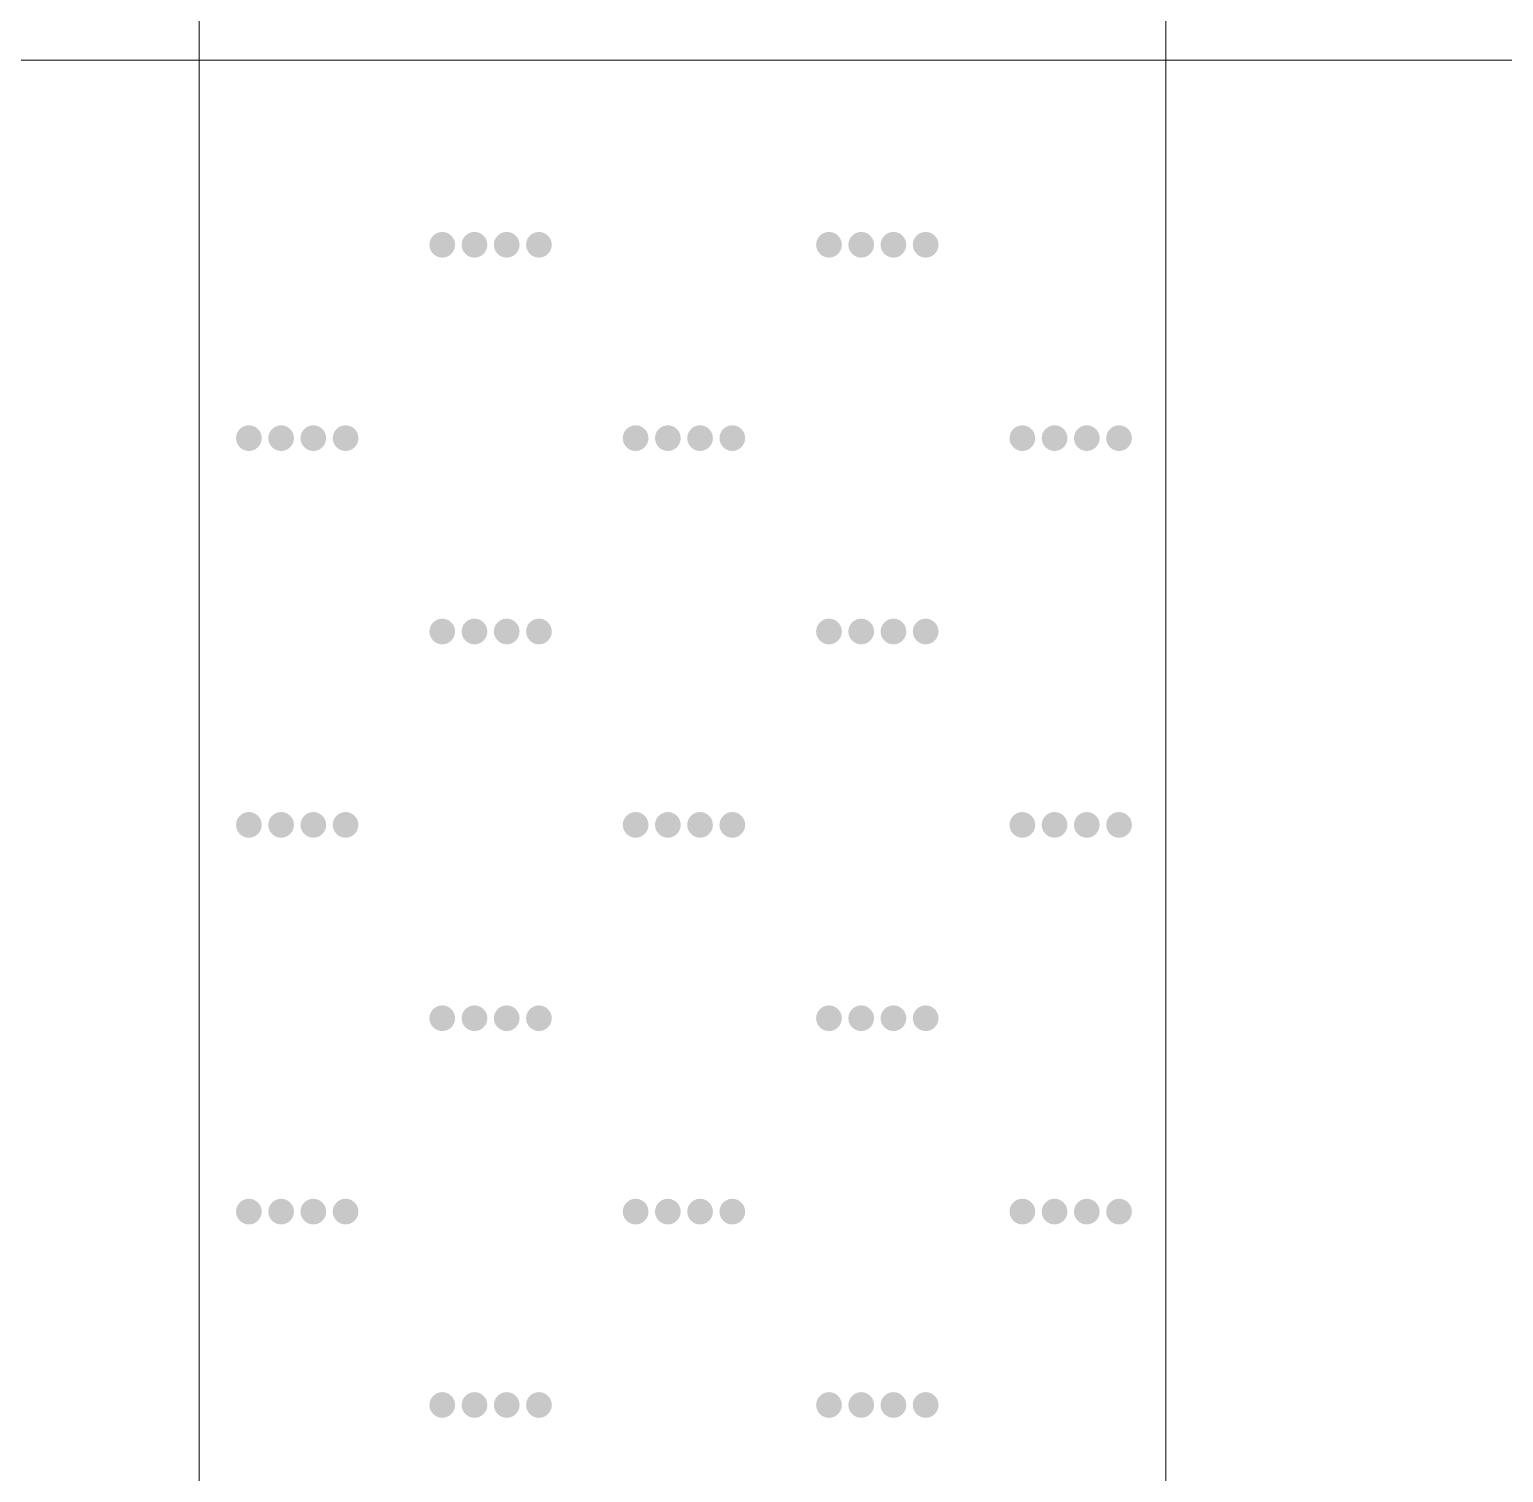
# Model space of a CAD drawing. Header units: inches. Extents: x -27 to 109, y -724 to 26.
# Drawn here: x 17.731 to 20.78, y -544.655 to -541.67 of the extents above; entities that cross this region are included whole.
import ezdxf

# ---------------------------------------------------------------- set-up
doc = ezdxf.new("R2010")
doc.units = ezdxf.units.IN
doc.header["$MEASUREMENT"] = 0
doc.layers.get('0').update_dxf_attribs({"lineweight": 0})

# ---------------------------------------------------------------- blocks, each defined once
blk = doc.blocks.new('lr_block_80')
at = {"true_color": 0x000000}
for points in [[(18.6105, -542.1226), (18.6114, -542.1157), (18.6105, -542.1087), (18.6078, -542.1024), (18.6035, -542.0969), (18.5981, -542.0926), (18.5917, -542.09), (18.5847, -542.089), (18.5778, -542.09), (18.5714, -542.0926), (18.5659, -542.0969), (18.5617, -542.1024), (18.559, -542.1087), (18.5581, -542.1157), (18.559, -542.1226), (18.5617, -542.129), (18.5659, -542.1345), (18.5714, -542.1388), (18.5778, -542.1414), (18.5847, -542.1424), (18.5917, -542.1414), (18.5981, -542.1388), (18.6035, -542.1345), (18.6078, -542.129)], [(18.6771, -542.1226), (18.6781, -542.1157), (18.6771, -542.1087), (18.6745, -542.1024), (18.6702, -542.0969), (18.6647, -542.0926), (18.6583, -542.09), (18.6514, -542.089), (18.6445, -542.09), (18.6381, -542.0926), (18.6326, -542.0969), (18.6283, -542.1024), (18.6257, -542.1087), (18.6247, -542.1157), (18.6257, -542.1226), (18.6283, -542.129), (18.6326, -542.1345), (18.6381, -542.1388), (18.6445, -542.1414), (18.6514, -542.1424), (18.6583, -542.1414), (18.6647, -542.1388), (18.6702, -542.1345), (18.6745, -542.129)], [(18.7438, -542.1226), (18.7447, -542.1157), (18.7438, -542.1087), (18.7411, -542.1024), (18.7369, -542.0969), (18.7314, -542.0926), (18.725, -542.09), (18.7181, -542.089), (18.7111, -542.09), (18.7047, -542.0926), (18.6993, -542.0969), (18.695, -542.1024), (18.6923, -542.1087), (18.6914, -542.1157), (18.6923, -542.1226), (18.695, -542.129), (18.6993, -542.1345), (18.7047, -542.1388), (18.7111, -542.1414), (18.7181, -542.1424), (18.725, -542.1414), (18.7314, -542.1388), (18.7369, -542.1345), (18.7411, -542.129)], [(18.8105, -542.1226), (18.8114, -542.1157), (18.8105, -542.1087), (18.8078, -542.1024), (18.8035, -542.0969), (18.7981, -542.0926), (18.7917, -542.09), (18.7847, -542.089), (18.7778, -542.09), (18.7714, -542.0926), (18.7659, -542.0969), (18.7617, -542.1024), (18.759, -542.1087), (18.7581, -542.1157), (18.759, -542.1226), (18.7617, -542.129), (18.7659, -542.1345), (18.7714, -542.1388), (18.7778, -542.1414), (18.7847, -542.1424), (18.7917, -542.1414), (18.7981, -542.1388), (18.8035, -542.1345), (18.8078, -542.129)], [(19.4105, -542.1226), (19.4114, -542.1157), (19.4105, -542.1087), (19.4078, -542.1024), (19.4035, -542.0969), (19.3981, -542.0926), (19.3917, -542.09), (19.3847, -542.089), (19.3778, -542.09), (19.3714, -542.0926), (19.3659, -542.0969), (19.3617, -542.1024), (19.359, -542.1087), (19.3581, -542.1157), (19.359, -542.1226), (19.3617, -542.129), (19.3659, -542.1345), (19.3714, -542.1388), (19.3778, -542.1414), (19.3847, -542.1424), (19.3917, -542.1414), (19.3981, -542.1388), (19.4035, -542.1345), (19.4078, -542.129)], [(19.4771, -542.1226), (19.4781, -542.1157), (19.4771, -542.1087), (19.4745, -542.1024), (19.4702, -542.0969), (19.4647, -542.0926), (19.4583, -542.09), (19.4514, -542.089), (19.4445, -542.09), (19.4381, -542.0926), (19.4326, -542.0969), (19.4283, -542.1024), (19.4257, -542.1087), (19.4247, -542.1157), (19.4257, -542.1226), (19.4283, -542.129), (19.4326, -542.1345), (19.4381, -542.1388), (19.4445, -542.1414), (19.4514, -542.1424), (19.4583, -542.1414), (19.4647, -542.1388), (19.4702, -542.1345), (19.4745, -542.129)], [(19.5438, -542.1226), (19.5447, -542.1157), (19.5438, -542.1087), (19.5411, -542.1024), (19.5369, -542.0969), (19.5314, -542.0926), (19.525, -542.09), (19.5181, -542.089), (19.5111, -542.09), (19.5047, -542.0926), (19.4993, -542.0969), (19.495, -542.1024), (19.4923, -542.1087), (19.4914, -542.1157), (19.4923, -542.1226), (19.495, -542.129), (19.4993, -542.1345), (19.5047, -542.1388), (19.5111, -542.1414), (19.5181, -542.1424), (19.525, -542.1414), (19.5314, -542.1388), (19.5369, -542.1345), (19.5411, -542.129)], [(19.6105, -542.1226), (19.6114, -542.1157), (19.6105, -542.1087), (19.6078, -542.1024), (19.6035, -542.0969), (19.5981, -542.0926), (19.5917, -542.09), (19.5847, -542.089), (19.5778, -542.09), (19.5714, -542.0926), (19.5659, -542.0969), (19.5617, -542.1024), (19.559, -542.1087), (19.5581, -542.1157), (19.559, -542.1226), (19.5617, -542.129), (19.5659, -542.1345), (19.5714, -542.1388), (19.5778, -542.1414), (19.5847, -542.1424), (19.5917, -542.1414), (19.5981, -542.1388), (19.6035, -542.1345), (19.6078, -542.129)], [(18.2105, -542.5226), (18.2114, -542.5157), (18.2105, -542.5088), (18.2078, -542.5023), (18.2035, -542.4969), (18.1981, -542.4926), (18.1917, -542.49), (18.1847, -542.489), (18.1778, -542.49), (18.1714, -542.4926), (18.1659, -542.4969), (18.1617, -542.5023), (18.159, -542.5088), (18.1581, -542.5157), (18.159, -542.5226), (18.1617, -542.529), (18.1659, -542.5345), (18.1714, -542.5388), (18.1778, -542.5414), (18.1847, -542.5424), (18.1917, -542.5414), (18.1981, -542.5388), (18.2035, -542.5345), (18.2078, -542.529)], [(18.2771, -542.5226), (18.2781, -542.5157), (18.2771, -542.5088), (18.2745, -542.5023), (18.2702, -542.4969), (18.2647, -542.4926), (18.2583, -542.49), (18.2514, -542.489), (18.2445, -542.49), (18.2381, -542.4926), (18.2326, -542.4969), (18.2283, -542.5023), (18.2257, -542.5088), (18.2247, -542.5157), (18.2257, -542.5226), (18.2283, -542.529), (18.2326, -542.5345), (18.2381, -542.5388), (18.2445, -542.5414), (18.2514, -542.5424), (18.2583, -542.5414), (18.2647, -542.5388), (18.2702, -542.5345), (18.2745, -542.529)], [(18.3438, -542.5226), (18.3447, -542.5157), (18.3438, -542.5088), (18.3411, -542.5023), (18.3369, -542.4969), (18.3314, -542.4926), (18.325, -542.49), (18.3181, -542.489), (18.3111, -542.49), (18.3047, -542.4926), (18.2993, -542.4969), (18.295, -542.5023), (18.2923, -542.5088), (18.2914, -542.5157), (18.2923, -542.5226), (18.295, -542.529), (18.2993, -542.5345), (18.3047, -542.5388), (18.3111, -542.5414), (18.3181, -542.5424), (18.325, -542.5414), (18.3314, -542.5388), (18.3369, -542.5345), (18.3411, -542.529)], [(18.4105, -542.5226), (18.4114, -542.5157), (18.4105, -542.5088), (18.4078, -542.5023), (18.4035, -542.4969), (18.3981, -542.4926), (18.3917, -542.49), (18.3847, -542.489), (18.3778, -542.49), (18.3714, -542.4926), (18.3659, -542.4969), (18.3617, -542.5023), (18.359, -542.5088), (18.3581, -542.5157), (18.359, -542.5226), (18.3617, -542.529), (18.3659, -542.5345), (18.3714, -542.5388), (18.3778, -542.5414), (18.3847, -542.5424), (18.3917, -542.5414), (18.3981, -542.5388), (18.4035, -542.5345), (18.4078, -542.529)], [(19.0105, -542.5226), (19.0114, -542.5157), (19.0105, -542.5088), (19.0078, -542.5023), (19.0035, -542.4969), (18.9981, -542.4926), (18.9917, -542.49), (18.9847, -542.489), (18.9778, -542.49), (18.9714, -542.4926), (18.9659, -542.4969), (18.9617, -542.5023), (18.959, -542.5088), (18.9581, -542.5157), (18.959, -542.5226), (18.9617, -542.529), (18.9659, -542.5345), (18.9714, -542.5388), (18.9778, -542.5414), (18.9847, -542.5424), (18.9917, -542.5414), (18.9981, -542.5388), (19.0035, -542.5345), (19.0078, -542.529)], [(19.0771, -542.5226), (19.0781, -542.5157), (19.0771, -542.5088), (19.0745, -542.5023), (19.0702, -542.4969), (19.0647, -542.4926), (19.0583, -542.49), (19.0514, -542.489), (19.0445, -542.49), (19.0381, -542.4926), (19.0326, -542.4969), (19.0283, -542.5023), (19.0257, -542.5088), (19.0247, -542.5157), (19.0257, -542.5226), (19.0283, -542.529), (19.0326, -542.5345), (19.0381, -542.5388), (19.0445, -542.5414), (19.0514, -542.5424), (19.0583, -542.5414), (19.0647, -542.5388), (19.0702, -542.5345), (19.0745, -542.529)], [(19.1438, -542.5226), (19.1447, -542.5157), (19.1438, -542.5088), (19.1411, -542.5023), (19.1369, -542.4969), (19.1314, -542.4926), (19.125, -542.49), (19.1181, -542.489), (19.1111, -542.49), (19.1047, -542.4926), (19.0993, -542.4969), (19.095, -542.5023), (19.0923, -542.5088), (19.0914, -542.5157), (19.0923, -542.5226), (19.095, -542.529), (19.0993, -542.5345), (19.1047, -542.5388), (19.1111, -542.5414), (19.1181, -542.5424), (19.125, -542.5414), (19.1314, -542.5388), (19.1369, -542.5345), (19.1411, -542.529)], [(19.2105, -542.5226), (19.2114, -542.5157), (19.2105, -542.5088), (19.2078, -542.5023), (19.2035, -542.4969), (19.1981, -542.4926), (19.1917, -542.49), (19.1847, -542.489), (19.1778, -542.49), (19.1714, -542.4926), (19.1659, -542.4969), (19.1617, -542.5023), (19.159, -542.5088), (19.1581, -542.5157), (19.159, -542.5226), (19.1617, -542.529), (19.1659, -542.5345), (19.1714, -542.5388), (19.1778, -542.5414), (19.1847, -542.5424), (19.1917, -542.5414), (19.1981, -542.5388), (19.2035, -542.5345), (19.2078, -542.529)], [(19.8105, -542.5226), (19.8114, -542.5157), (19.8105, -542.5088), (19.8078, -542.5023), (19.8035, -542.4969), (19.7981, -542.4926), (19.7917, -542.49), (19.7847, -542.489), (19.7778, -542.49), (19.7714, -542.4926), (19.7659, -542.4969), (19.7617, -542.5023), (19.759, -542.5088), (19.7581, -542.5157), (19.759, -542.5226), (19.7617, -542.529), (19.7659, -542.5345), (19.7714, -542.5388), (19.7778, -542.5414), (19.7847, -542.5424), (19.7917, -542.5414), (19.7981, -542.5388), (19.8035, -542.5345), (19.8078, -542.529)], [(19.8771, -542.5226), (19.8781, -542.5157), (19.8771, -542.5088), (19.8745, -542.5023), (19.8702, -542.4969), (19.8647, -542.4926), (19.8583, -542.49), (19.8514, -542.489), (19.8445, -542.49), (19.8381, -542.4926), (19.8326, -542.4969), (19.8283, -542.5023), (19.8257, -542.5088), (19.8247, -542.5157), (19.8257, -542.5226), (19.8283, -542.529), (19.8326, -542.5345), (19.8381, -542.5388), (19.8445, -542.5414), (19.8514, -542.5424), (19.8583, -542.5414), (19.8647, -542.5388), (19.8702, -542.5345), (19.8745, -542.529)], [(19.9438, -542.5226), (19.9447, -542.5157), (19.9438, -542.5088), (19.9411, -542.5023), (19.9369, -542.4969), (19.9314, -542.4926), (19.925, -542.49), (19.9181, -542.489), (19.9111, -542.49), (19.9047, -542.4926), (19.8993, -542.4969), (19.895, -542.5023), (19.8923, -542.5088), (19.8914, -542.5157), (19.8923, -542.5226), (19.895, -542.529), (19.8993, -542.5345), (19.9047, -542.5388), (19.9111, -542.5414), (19.9181, -542.5424), (19.925, -542.5414), (19.9314, -542.5388), (19.9369, -542.5345), (19.9411, -542.529)], [(20.0105, -542.5226), (20.0114, -542.5157), (20.0105, -542.5088), (20.0078, -542.5023), (20.0035, -542.4969), (19.9981, -542.4926), (19.9917, -542.49), (19.9847, -542.489), (19.9778, -542.49), (19.9714, -542.4926), (19.9659, -542.4969), (19.9617, -542.5023), (19.959, -542.5088), (19.9581, -542.5157), (19.959, -542.5226), (19.9617, -542.529), (19.9659, -542.5345), (19.9714, -542.5388), (19.9778, -542.5414), (19.9847, -542.5424), (19.9917, -542.5414), (19.9981, -542.5388), (20.0035, -542.5345), (20.0078, -542.529)], [(18.6105, -542.9226), (18.6114, -542.9157), (18.6105, -542.9087), (18.6078, -542.9023), (18.6035, -542.8969), (18.5981, -542.8926), (18.5917, -542.8899), (18.5847, -542.889), (18.5778, -542.8899), (18.5714, -542.8926), (18.5659, -542.8969), (18.5617, -542.9023), (18.559, -542.9087), (18.5581, -542.9157), (18.559, -542.9226), (18.5617, -542.929), (18.5659, -542.9345), (18.5714, -542.9388), (18.5778, -542.9414), (18.5847, -542.9424), (18.5917, -542.9414), (18.5981, -542.9388), (18.6035, -542.9345), (18.6078, -542.929)], [(18.6771, -542.9226), (18.6781, -542.9157), (18.6771, -542.9087), (18.6745, -542.9023), (18.6702, -542.8969), (18.6647, -542.8926), (18.6583, -542.8899), (18.6514, -542.889), (18.6445, -542.8899), (18.6381, -542.8926), (18.6326, -542.8969), (18.6283, -542.9023), (18.6257, -542.9087), (18.6247, -542.9157), (18.6257, -542.9226), (18.6283, -542.929), (18.6326, -542.9345), (18.6381, -542.9388), (18.6445, -542.9414), (18.6514, -542.9424), (18.6583, -542.9414), (18.6647, -542.9388), (18.6702, -542.9345), (18.6745, -542.929)], [(18.7438, -542.9226), (18.7447, -542.9157), (18.7438, -542.9087), (18.7411, -542.9023), (18.7369, -542.8969), (18.7314, -542.8926), (18.725, -542.8899), (18.7181, -542.889), (18.7111, -542.8899), (18.7047, -542.8926), (18.6993, -542.8969), (18.695, -542.9023), (18.6923, -542.9087), (18.6914, -542.9157), (18.6923, -542.9226), (18.695, -542.929), (18.6993, -542.9345), (18.7047, -542.9388), (18.7111, -542.9414), (18.7181, -542.9424), (18.725, -542.9414), (18.7314, -542.9388), (18.7369, -542.9345), (18.7411, -542.929)], [(18.8105, -542.9226), (18.8114, -542.9157), (18.8105, -542.9087), (18.8078, -542.9023), (18.8035, -542.8969), (18.7981, -542.8926), (18.7917, -542.8899), (18.7847, -542.889), (18.7778, -542.8899), (18.7714, -542.8926), (18.7659, -542.8969), (18.7617, -542.9023), (18.759, -542.9087), (18.7581, -542.9157), (18.759, -542.9226), (18.7617, -542.929), (18.7659, -542.9345), (18.7714, -542.9388), (18.7778, -542.9414), (18.7847, -542.9424), (18.7917, -542.9414), (18.7981, -542.9388), (18.8035, -542.9345), (18.8078, -542.929)], [(19.4105, -542.9226), (19.4114, -542.9157), (19.4105, -542.9087), (19.4078, -542.9023), (19.4035, -542.8969), (19.3981, -542.8926), (19.3917, -542.8899), (19.3847, -542.889), (19.3778, -542.8899), (19.3714, -542.8926), (19.3659, -542.8969), (19.3617, -542.9023), (19.359, -542.9087), (19.3581, -542.9157), (19.359, -542.9226), (19.3617, -542.929), (19.3659, -542.9345), (19.3714, -542.9388), (19.3778, -542.9414), (19.3847, -542.9424), (19.3917, -542.9414), (19.3981, -542.9388), (19.4035, -542.9345), (19.4078, -542.929)], [(19.4771, -542.9226), (19.4781, -542.9157), (19.4771, -542.9087), (19.4745, -542.9023), (19.4702, -542.8969), (19.4647, -542.8926), (19.4583, -542.8899), (19.4514, -542.889), (19.4445, -542.8899), (19.4381, -542.8926), (19.4326, -542.8969), (19.4283, -542.9023), (19.4257, -542.9087), (19.4247, -542.9157), (19.4257, -542.9226), (19.4283, -542.929), (19.4326, -542.9345), (19.4381, -542.9388), (19.4445, -542.9414), (19.4514, -542.9424), (19.4583, -542.9414), (19.4647, -542.9388), (19.4702, -542.9345), (19.4745, -542.929)], [(19.5438, -542.9226), (19.5447, -542.9157), (19.5438, -542.9087), (19.5411, -542.9023), (19.5369, -542.8969), (19.5314, -542.8926), (19.525, -542.8899), (19.5181, -542.889), (19.5111, -542.8899), (19.5047, -542.8926), (19.4993, -542.8969), (19.495, -542.9023), (19.4923, -542.9087), (19.4914, -542.9157), (19.4923, -542.9226), (19.495, -542.929), (19.4993, -542.9345), (19.5047, -542.9388), (19.5111, -542.9414), (19.5181, -542.9424), (19.525, -542.9414), (19.5314, -542.9388), (19.5369, -542.9345), (19.5411, -542.929)], [(19.6105, -542.9226), (19.6114, -542.9157), (19.6105, -542.9087), (19.6078, -542.9023), (19.6035, -542.8969), (19.5981, -542.8926), (19.5917, -542.8899), (19.5847, -542.889), (19.5778, -542.8899), (19.5714, -542.8926), (19.5659, -542.8969), (19.5617, -542.9023), (19.559, -542.9087), (19.5581, -542.9157), (19.559, -542.9226), (19.5617, -542.929), (19.5659, -542.9345), (19.5714, -542.9388), (19.5778, -542.9414), (19.5847, -542.9424), (19.5917, -542.9414), (19.5981, -542.9388), (19.6035, -542.9345), (19.6078, -542.929)], [(18.2105, -543.3226), (18.2114, -543.3157), (18.2105, -543.3088), (18.2078, -543.3023), (18.2035, -543.2969), (18.1981, -543.2926), (18.1917, -543.2899), (18.1847, -543.289), (18.1778, -543.2899), (18.1714, -543.2926), (18.1659, -543.2969), (18.1617, -543.3023), (18.159, -543.3088), (18.1581, -543.3157), (18.159, -543.3226), (18.1617, -543.329), (18.1659, -543.3345), (18.1714, -543.3388), (18.1778, -543.3414), (18.1847, -543.3424), (18.1917, -543.3414), (18.1981, -543.3388), (18.2035, -543.3345), (18.2078, -543.329)], [(18.2771, -543.3226), (18.2781, -543.3157), (18.2771, -543.3088), (18.2745, -543.3023), (18.2702, -543.2969), (18.2647, -543.2926), (18.2583, -543.2899), (18.2514, -543.289), (18.2445, -543.2899), (18.2381, -543.2926), (18.2326, -543.2969), (18.2283, -543.3023), (18.2257, -543.3088), (18.2247, -543.3157), (18.2257, -543.3226), (18.2283, -543.329), (18.2326, -543.3345), (18.2381, -543.3388), (18.2445, -543.3414), (18.2514, -543.3424), (18.2583, -543.3414), (18.2647, -543.3388), (18.2702, -543.3345), (18.2745, -543.329)], [(18.3438, -543.3226), (18.3447, -543.3157), (18.3438, -543.3088), (18.3411, -543.3023), (18.3369, -543.2969), (18.3314, -543.2926), (18.325, -543.2899), (18.3181, -543.289), (18.3111, -543.2899), (18.3047, -543.2926), (18.2993, -543.2969), (18.295, -543.3023), (18.2923, -543.3088), (18.2914, -543.3157), (18.2923, -543.3226), (18.295, -543.329), (18.2993, -543.3345), (18.3047, -543.3388), (18.3111, -543.3414), (18.3181, -543.3424), (18.325, -543.3414), (18.3314, -543.3388), (18.3369, -543.3345), (18.3411, -543.329)], [(18.4105, -543.3226), (18.4114, -543.3157), (18.4105, -543.3088), (18.4078, -543.3023), (18.4035, -543.2969), (18.3981, -543.2926), (18.3917, -543.2899), (18.3847, -543.289), (18.3778, -543.2899), (18.3714, -543.2926), (18.3659, -543.2969), (18.3617, -543.3023), (18.359, -543.3088), (18.3581, -543.3157), (18.359, -543.3226), (18.3617, -543.329), (18.3659, -543.3345), (18.3714, -543.3388), (18.3778, -543.3414), (18.3847, -543.3424), (18.3917, -543.3414), (18.3981, -543.3388), (18.4035, -543.3345), (18.4078, -543.329)], [(19.0105, -543.3226), (19.0114, -543.3157), (19.0105, -543.3088), (19.0078, -543.3023), (19.0035, -543.2969), (18.9981, -543.2926), (18.9917, -543.2899), (18.9847, -543.289), (18.9778, -543.2899), (18.9714, -543.2926), (18.9659, -543.2969), (18.9617, -543.3023), (18.959, -543.3088), (18.9581, -543.3157), (18.959, -543.3226), (18.9617, -543.329), (18.9659, -543.3345), (18.9714, -543.3388), (18.9778, -543.3414), (18.9847, -543.3424), (18.9917, -543.3414), (18.9981, -543.3388), (19.0035, -543.3345), (19.0078, -543.329)], [(19.0771, -543.3226), (19.0781, -543.3157), (19.0771, -543.3088), (19.0745, -543.3023), (19.0702, -543.2969), (19.0647, -543.2926), (19.0583, -543.2899), (19.0514, -543.289), (19.0445, -543.2899), (19.0381, -543.2926), (19.0326, -543.2969), (19.0283, -543.3023), (19.0257, -543.3088), (19.0247, -543.3157), (19.0257, -543.3226), (19.0283, -543.329), (19.0326, -543.3345), (19.0381, -543.3388), (19.0445, -543.3414), (19.0514, -543.3424), (19.0583, -543.3414), (19.0647, -543.3388), (19.0702, -543.3345), (19.0745, -543.329)], [(19.1438, -543.3226), (19.1447, -543.3157), (19.1438, -543.3088), (19.1411, -543.3023), (19.1369, -543.2969), (19.1314, -543.2926), (19.125, -543.2899), (19.1181, -543.289), (19.1111, -543.2899), (19.1047, -543.2926), (19.0993, -543.2969), (19.095, -543.3023), (19.0923, -543.3088), (19.0914, -543.3157), (19.0923, -543.3226), (19.095, -543.329), (19.0993, -543.3345), (19.1047, -543.3388), (19.1111, -543.3414), (19.1181, -543.3424), (19.125, -543.3414), (19.1314, -543.3388), (19.1369, -543.3345), (19.1411, -543.329)], [(19.2105, -543.3226), (19.2114, -543.3157), (19.2105, -543.3088), (19.2078, -543.3023), (19.2035, -543.2969), (19.1981, -543.2926), (19.1917, -543.2899), (19.1847, -543.289), (19.1778, -543.2899), (19.1714, -543.2926), (19.1659, -543.2969), (19.1617, -543.3023), (19.159, -543.3088), (19.1581, -543.3157), (19.159, -543.3226), (19.1617, -543.329), (19.1659, -543.3345), (19.1714, -543.3388), (19.1778, -543.3414), (19.1847, -543.3424), (19.1917, -543.3414), (19.1981, -543.3388), (19.2035, -543.3345), (19.2078, -543.329)], [(19.8105, -543.3226), (19.8114, -543.3157), (19.8105, -543.3088), (19.8078, -543.3023), (19.8035, -543.2969), (19.7981, -543.2926), (19.7917, -543.2899), (19.7847, -543.289), (19.7778, -543.2899), (19.7714, -543.2926), (19.7659, -543.2969), (19.7617, -543.3023), (19.759, -543.3088), (19.7581, -543.3157), (19.759, -543.3226), (19.7617, -543.329), (19.7659, -543.3345), (19.7714, -543.3388), (19.7778, -543.3414), (19.7847, -543.3424), (19.7917, -543.3414), (19.7981, -543.3388), (19.8035, -543.3345), (19.8078, -543.329)], [(19.8771, -543.3226), (19.8781, -543.3157), (19.8771, -543.3088), (19.8745, -543.3023), (19.8702, -543.2969), (19.8647, -543.2926), (19.8583, -543.2899), (19.8514, -543.289), (19.8445, -543.2899), (19.8381, -543.2926), (19.8326, -543.2969), (19.8283, -543.3023), (19.8257, -543.3088), (19.8247, -543.3157), (19.8257, -543.3226), (19.8283, -543.329), (19.8326, -543.3345), (19.8381, -543.3388), (19.8445, -543.3414), (19.8514, -543.3424), (19.8583, -543.3414), (19.8647, -543.3388), (19.8702, -543.3345), (19.8745, -543.329)], [(19.9438, -543.3226), (19.9447, -543.3157), (19.9438, -543.3088), (19.9411, -543.3023), (19.9369, -543.2969), (19.9314, -543.2926), (19.925, -543.2899), (19.9181, -543.289), (19.9111, -543.2899), (19.9047, -543.2926), (19.8993, -543.2969), (19.895, -543.3023), (19.8923, -543.3088), (19.8914, -543.3157), (19.8923, -543.3226), (19.895, -543.329), (19.8993, -543.3345), (19.9047, -543.3388), (19.9111, -543.3414), (19.9181, -543.3424), (19.925, -543.3414), (19.9314, -543.3388), (19.9369, -543.3345), (19.9411, -543.329)], [(20.0105, -543.3226), (20.0114, -543.3157), (20.0105, -543.3088), (20.0078, -543.3023), (20.0035, -543.2969), (19.9981, -543.2926), (19.9917, -543.2899), (19.9847, -543.289), (19.9778, -543.2899), (19.9714, -543.2926), (19.9659, -543.2969), (19.9617, -543.3023), (19.959, -543.3088), (19.9581, -543.3157), (19.959, -543.3226), (19.9617, -543.329), (19.9659, -543.3345), (19.9714, -543.3388), (19.9778, -543.3414), (19.9847, -543.3424), (19.9917, -543.3414), (19.9981, -543.3388), (20.0035, -543.3345), (20.0078, -543.329)], [(18.6105, -543.7226), (18.6114, -543.7157), (18.6105, -543.7087), (18.6078, -543.7023), (18.6035, -543.6969), (18.5981, -543.6926), (18.5917, -543.6899), (18.5847, -543.689), (18.5778, -543.6899), (18.5714, -543.6926), (18.5659, -543.6969), (18.5617, -543.7023), (18.559, -543.7087), (18.5581, -543.7157), (18.559, -543.7226), (18.5617, -543.729), (18.5659, -543.7345), (18.5714, -543.7387), (18.5778, -543.7414), (18.5847, -543.7423), (18.5917, -543.7414), (18.5981, -543.7387), (18.6035, -543.7345), (18.6078, -543.729)], [(18.6771, -543.7226), (18.6781, -543.7157), (18.6771, -543.7087), (18.6745, -543.7023), (18.6702, -543.6969), (18.6647, -543.6926), (18.6583, -543.6899), (18.6514, -543.689), (18.6445, -543.6899), (18.6381, -543.6926), (18.6326, -543.6969), (18.6283, -543.7023), (18.6257, -543.7087), (18.6247, -543.7157), (18.6257, -543.7226), (18.6283, -543.729), (18.6326, -543.7345), (18.6381, -543.7387), (18.6445, -543.7414), (18.6514, -543.7423), (18.6583, -543.7414), (18.6647, -543.7387), (18.6702, -543.7345), (18.6745, -543.729)], [(18.7438, -543.7226), (18.7447, -543.7157), (18.7438, -543.7087), (18.7411, -543.7023), (18.7369, -543.6969), (18.7314, -543.6926), (18.725, -543.6899), (18.7181, -543.689), (18.7111, -543.6899), (18.7047, -543.6926), (18.6993, -543.6969), (18.695, -543.7023), (18.6923, -543.7087), (18.6914, -543.7157), (18.6923, -543.7226), (18.695, -543.729), (18.6993, -543.7345), (18.7047, -543.7387), (18.7111, -543.7414), (18.7181, -543.7423), (18.725, -543.7414), (18.7314, -543.7387), (18.7369, -543.7345), (18.7411, -543.729)], [(18.8105, -543.7226), (18.8114, -543.7157), (18.8105, -543.7087), (18.8078, -543.7023), (18.8035, -543.6969), (18.7981, -543.6926), (18.7917, -543.6899), (18.7847, -543.689), (18.7778, -543.6899), (18.7714, -543.6926), (18.7659, -543.6969), (18.7617, -543.7023), (18.759, -543.7087), (18.7581, -543.7157), (18.759, -543.7226), (18.7617, -543.729), (18.7659, -543.7345), (18.7714, -543.7387), (18.7778, -543.7414), (18.7847, -543.7423), (18.7917, -543.7414), (18.7981, -543.7387), (18.8035, -543.7345), (18.8078, -543.729)], [(19.4105, -543.7226), (19.4114, -543.7157), (19.4105, -543.7087), (19.4078, -543.7023), (19.4035, -543.6969), (19.3981, -543.6926), (19.3917, -543.6899), (19.3847, -543.689), (19.3778, -543.6899), (19.3714, -543.6926), (19.3659, -543.6969), (19.3617, -543.7023), (19.359, -543.7087), (19.3581, -543.7157), (19.359, -543.7226), (19.3617, -543.729), (19.3659, -543.7345), (19.3714, -543.7387), (19.3778, -543.7414), (19.3847, -543.7423), (19.3917, -543.7414), (19.3981, -543.7387), (19.4035, -543.7345), (19.4078, -543.729)], [(19.4771, -543.7226), (19.4781, -543.7157), (19.4771, -543.7087), (19.4745, -543.7023), (19.4702, -543.6969), (19.4647, -543.6926), (19.4583, -543.6899), (19.4514, -543.689), (19.4445, -543.6899), (19.4381, -543.6926), (19.4326, -543.6969), (19.4283, -543.7023), (19.4257, -543.7087), (19.4247, -543.7157), (19.4257, -543.7226), (19.4283, -543.729), (19.4326, -543.7345), (19.4381, -543.7387), (19.4445, -543.7414), (19.4514, -543.7423), (19.4583, -543.7414), (19.4647, -543.7387), (19.4702, -543.7345), (19.4745, -543.729)], [(19.5438, -543.7226), (19.5447, -543.7157), (19.5438, -543.7087), (19.5411, -543.7023), (19.5369, -543.6969), (19.5314, -543.6926), (19.525, -543.6899), (19.5181, -543.689), (19.5111, -543.6899), (19.5047, -543.6926), (19.4993, -543.6969), (19.495, -543.7023), (19.4923, -543.7087), (19.4914, -543.7157), (19.4923, -543.7226), (19.495, -543.729), (19.4993, -543.7345), (19.5047, -543.7387), (19.5111, -543.7414), (19.5181, -543.7423), (19.525, -543.7414), (19.5314, -543.7387), (19.5369, -543.7345), (19.5411, -543.729)], [(19.6105, -543.7226), (19.6114, -543.7157), (19.6105, -543.7087), (19.6078, -543.7023), (19.6035, -543.6969), (19.5981, -543.6926), (19.5917, -543.6899), (19.5847, -543.689), (19.5778, -543.6899), (19.5714, -543.6926), (19.5659, -543.6969), (19.5617, -543.7023), (19.559, -543.7087), (19.5581, -543.7157), (19.559, -543.7226), (19.5617, -543.729), (19.5659, -543.7345), (19.5714, -543.7387), (19.5778, -543.7414), (19.5847, -543.7423), (19.5917, -543.7414), (19.5981, -543.7387), (19.6035, -543.7345), (19.6078, -543.729)], [(18.2105, -544.1226), (18.2114, -544.1157), (18.2105, -544.1087), (18.2078, -544.1023), (18.2035, -544.0969), (18.1981, -544.0926), (18.1917, -544.0899), (18.1847, -544.089), (18.1778, -544.0899), (18.1714, -544.0926), (18.1659, -544.0969), (18.1617, -544.1023), (18.159, -544.1087), (18.1581, -544.1157), (18.159, -544.1226), (18.1617, -544.129), (18.1659, -544.1345), (18.1714, -544.1387), (18.1778, -544.1414), (18.1847, -544.1423), (18.1917, -544.1414), (18.1981, -544.1387), (18.2035, -544.1345), (18.2078, -544.129)], [(18.2771, -544.1226), (18.2781, -544.1157), (18.2771, -544.1087), (18.2745, -544.1023), (18.2702, -544.0969), (18.2647, -544.0926), (18.2583, -544.0899), (18.2514, -544.089), (18.2445, -544.0899), (18.2381, -544.0926), (18.2326, -544.0969), (18.2283, -544.1023), (18.2257, -544.1087), (18.2247, -544.1157), (18.2257, -544.1226), (18.2283, -544.129), (18.2326, -544.1345), (18.2381, -544.1387), (18.2445, -544.1414), (18.2514, -544.1423), (18.2583, -544.1414), (18.2647, -544.1387), (18.2702, -544.1345), (18.2745, -544.129)], [(18.3438, -544.1226), (18.3447, -544.1157), (18.3438, -544.1087), (18.3411, -544.1023), (18.3369, -544.0969), (18.3314, -544.0926), (18.325, -544.0899), (18.3181, -544.089), (18.3111, -544.0899), (18.3047, -544.0926), (18.2993, -544.0969), (18.295, -544.1023), (18.2923, -544.1087), (18.2914, -544.1157), (18.2923, -544.1226), (18.295, -544.129), (18.2993, -544.1345), (18.3047, -544.1387), (18.3111, -544.1414), (18.3181, -544.1423), (18.325, -544.1414), (18.3314, -544.1387), (18.3369, -544.1345), (18.3411, -544.129)], [(18.4105, -544.1226), (18.4114, -544.1157), (18.4105, -544.1087), (18.4078, -544.1023), (18.4035, -544.0969), (18.3981, -544.0926), (18.3917, -544.0899), (18.3847, -544.089), (18.3778, -544.0899), (18.3714, -544.0926), (18.3659, -544.0969), (18.3617, -544.1023), (18.359, -544.1087), (18.3581, -544.1157), (18.359, -544.1226), (18.3617, -544.129), (18.3659, -544.1345), (18.3714, -544.1387), (18.3778, -544.1414), (18.3847, -544.1423), (18.3917, -544.1414), (18.3981, -544.1387), (18.4035, -544.1345), (18.4078, -544.129)], [(19.0105, -544.1226), (19.0114, -544.1157), (19.0105, -544.1087), (19.0078, -544.1023), (19.0035, -544.0969), (18.9981, -544.0926), (18.9917, -544.0899), (18.9847, -544.089), (18.9778, -544.0899), (18.9714, -544.0926), (18.9659, -544.0969), (18.9617, -544.1023), (18.959, -544.1087), (18.9581, -544.1157), (18.959, -544.1226), (18.9617, -544.129), (18.9659, -544.1345), (18.9714, -544.1387), (18.9778, -544.1414), (18.9847, -544.1423), (18.9917, -544.1414), (18.9981, -544.1387), (19.0035, -544.1345), (19.0078, -544.129)], [(19.0771, -544.1226), (19.0781, -544.1157), (19.0771, -544.1087), (19.0745, -544.1023), (19.0702, -544.0969), (19.0647, -544.0926), (19.0583, -544.0899), (19.0514, -544.089), (19.0445, -544.0899), (19.0381, -544.0926), (19.0326, -544.0969), (19.0283, -544.1023), (19.0257, -544.1087), (19.0247, -544.1157), (19.0257, -544.1226), (19.0283, -544.129), (19.0326, -544.1345), (19.0381, -544.1387), (19.0445, -544.1414), (19.0514, -544.1423), (19.0583, -544.1414), (19.0647, -544.1387), (19.0702, -544.1345), (19.0745, -544.129)], [(19.1438, -544.1226), (19.1447, -544.1157), (19.1438, -544.1087), (19.1411, -544.1023), (19.1369, -544.0969), (19.1314, -544.0926), (19.125, -544.0899), (19.1181, -544.089), (19.1111, -544.0899), (19.1047, -544.0926), (19.0993, -544.0969), (19.095, -544.1023), (19.0923, -544.1087), (19.0914, -544.1157), (19.0923, -544.1226), (19.095, -544.129), (19.0993, -544.1345), (19.1047, -544.1387), (19.1111, -544.1414), (19.1181, -544.1423), (19.125, -544.1414), (19.1314, -544.1387), (19.1369, -544.1345), (19.1411, -544.129)], [(19.2105, -544.1226), (19.2114, -544.1157), (19.2105, -544.1087), (19.2078, -544.1023), (19.2035, -544.0969), (19.1981, -544.0926), (19.1917, -544.0899), (19.1847, -544.089), (19.1778, -544.0899), (19.1714, -544.0926), (19.1659, -544.0969), (19.1617, -544.1023), (19.159, -544.1087), (19.1581, -544.1157), (19.159, -544.1226), (19.1617, -544.129), (19.1659, -544.1345), (19.1714, -544.1387), (19.1778, -544.1414), (19.1847, -544.1423), (19.1917, -544.1414), (19.1981, -544.1387), (19.2035, -544.1345), (19.2078, -544.129)], [(19.8105, -544.1226), (19.8114, -544.1157), (19.8105, -544.1087), (19.8078, -544.1023), (19.8035, -544.0969), (19.7981, -544.0926), (19.7917, -544.0899), (19.7847, -544.089), (19.7778, -544.0899), (19.7714, -544.0926), (19.7659, -544.0969), (19.7617, -544.1023), (19.759, -544.1087), (19.7581, -544.1157), (19.759, -544.1226), (19.7617, -544.129), (19.7659, -544.1345), (19.7714, -544.1387), (19.7778, -544.1414), (19.7847, -544.1423), (19.7917, -544.1414), (19.7981, -544.1387), (19.8035, -544.1345), (19.8078, -544.129)], [(19.8771, -544.1226), (19.8781, -544.1157), (19.8771, -544.1087), (19.8745, -544.1023), (19.8702, -544.0969), (19.8647, -544.0926), (19.8583, -544.0899), (19.8514, -544.089), (19.8445, -544.0899), (19.8381, -544.0926), (19.8326, -544.0969), (19.8283, -544.1023), (19.8257, -544.1087), (19.8247, -544.1157), (19.8257, -544.1226), (19.8283, -544.129), (19.8326, -544.1345), (19.8381, -544.1387), (19.8445, -544.1414), (19.8514, -544.1423), (19.8583, -544.1414), (19.8647, -544.1387), (19.8702, -544.1345), (19.8745, -544.129)], [(19.9438, -544.1226), (19.9447, -544.1157), (19.9438, -544.1087), (19.9411, -544.1023), (19.9369, -544.0969), (19.9314, -544.0926), (19.925, -544.0899), (19.9181, -544.089), (19.9111, -544.0899), (19.9047, -544.0926), (19.8993, -544.0969), (19.895, -544.1023), (19.8923, -544.1087), (19.8914, -544.1157), (19.8923, -544.1226), (19.895, -544.129), (19.8993, -544.1345), (19.9047, -544.1387), (19.9111, -544.1414), (19.9181, -544.1423), (19.925, -544.1414), (19.9314, -544.1387), (19.9369, -544.1345), (19.9411, -544.129)], [(20.0105, -544.1226), (20.0114, -544.1157), (20.0105, -544.1087), (20.0078, -544.1023), (20.0035, -544.0969), (19.9981, -544.0926), (19.9917, -544.0899), (19.9847, -544.089), (19.9778, -544.0899), (19.9714, -544.0926), (19.9659, -544.0969), (19.9617, -544.1023), (19.959, -544.1087), (19.9581, -544.1157), (19.959, -544.1226), (19.9617, -544.129), (19.9659, -544.1345), (19.9714, -544.1387), (19.9778, -544.1414), (19.9847, -544.1423), (19.9917, -544.1414), (19.9981, -544.1387), (20.0035, -544.1345), (20.0078, -544.129)], [(18.6105, -544.5226), (18.6114, -544.5157), (18.6105, -544.5087), (18.6078, -544.5023), (18.6035, -544.4969), (18.5981, -544.4926), (18.5917, -544.4899), (18.5847, -544.489), (18.5778, -544.4899), (18.5714, -544.4926), (18.5659, -544.4969), (18.5617, -544.5023), (18.559, -544.5087), (18.5581, -544.5157), (18.559, -544.5226), (18.5617, -544.529), (18.5659, -544.5345), (18.5714, -544.5387), (18.5778, -544.5414), (18.5847, -544.5423), (18.5917, -544.5414), (18.5981, -544.5387), (18.6035, -544.5345), (18.6078, -544.529)], [(18.6771, -544.5226), (18.6781, -544.5157), (18.6771, -544.5087), (18.6745, -544.5023), (18.6702, -544.4969), (18.6647, -544.4926), (18.6583, -544.4899), (18.6514, -544.489), (18.6445, -544.4899), (18.6381, -544.4926), (18.6326, -544.4969), (18.6283, -544.5023), (18.6257, -544.5087), (18.6247, -544.5157), (18.6257, -544.5226), (18.6283, -544.529), (18.6326, -544.5345), (18.6381, -544.5387), (18.6445, -544.5414), (18.6514, -544.5423), (18.6583, -544.5414), (18.6647, -544.5387), (18.6702, -544.5345), (18.6745, -544.529)], [(18.7438, -544.5226), (18.7447, -544.5157), (18.7438, -544.5087), (18.7411, -544.5023), (18.7369, -544.4969), (18.7314, -544.4926), (18.725, -544.4899), (18.7181, -544.489), (18.7111, -544.4899), (18.7047, -544.4926), (18.6993, -544.4969), (18.695, -544.5023), (18.6923, -544.5087), (18.6914, -544.5157), (18.6923, -544.5226), (18.695, -544.529), (18.6993, -544.5345), (18.7047, -544.5387), (18.7111, -544.5414), (18.7181, -544.5423), (18.725, -544.5414), (18.7314, -544.5387), (18.7369, -544.5345), (18.7411, -544.529)], [(18.8105, -544.5226), (18.8114, -544.5157), (18.8105, -544.5087), (18.8078, -544.5023), (18.8035, -544.4969), (18.7981, -544.4926), (18.7917, -544.4899), (18.7847, -544.489), (18.7778, -544.4899), (18.7714, -544.4926), (18.7659, -544.4969), (18.7617, -544.5023), (18.759, -544.5087), (18.7581, -544.5157), (18.759, -544.5226), (18.7617, -544.529), (18.7659, -544.5345), (18.7714, -544.5387), (18.7778, -544.5414), (18.7847, -544.5423), (18.7917, -544.5414), (18.7981, -544.5387), (18.8035, -544.5345), (18.8078, -544.529)], [(19.4105, -544.5226), (19.4114, -544.5157), (19.4105, -544.5087), (19.4078, -544.5023), (19.4035, -544.4969), (19.3981, -544.4926), (19.3917, -544.4899), (19.3847, -544.489), (19.3778, -544.4899), (19.3714, -544.4926), (19.3659, -544.4969), (19.3617, -544.5023), (19.359, -544.5087), (19.3581, -544.5157), (19.359, -544.5226), (19.3617, -544.529), (19.3659, -544.5345), (19.3714, -544.5387), (19.3778, -544.5414), (19.3847, -544.5423), (19.3917, -544.5414), (19.3981, -544.5387), (19.4035, -544.5345), (19.4078, -544.529)], [(19.4771, -544.5226), (19.4781, -544.5157), (19.4771, -544.5087), (19.4745, -544.5023), (19.4702, -544.4969), (19.4647, -544.4926), (19.4583, -544.4899), (19.4514, -544.489), (19.4445, -544.4899), (19.4381, -544.4926), (19.4326, -544.4969), (19.4283, -544.5023), (19.4257, -544.5087), (19.4247, -544.5157), (19.4257, -544.5226), (19.4283, -544.529), (19.4326, -544.5345), (19.4381, -544.5387), (19.4445, -544.5414), (19.4514, -544.5423), (19.4583, -544.5414), (19.4647, -544.5387), (19.4702, -544.5345), (19.4745, -544.529)], [(19.5438, -544.5226), (19.5447, -544.5157), (19.5438, -544.5087), (19.5411, -544.5023), (19.5369, -544.4969), (19.5314, -544.4926), (19.525, -544.4899), (19.5181, -544.489), (19.5111, -544.4899), (19.5047, -544.4926), (19.4993, -544.4969), (19.495, -544.5023), (19.4923, -544.5087), (19.4914, -544.5157), (19.4923, -544.5226), (19.495, -544.529), (19.4993, -544.5345), (19.5047, -544.5387), (19.5111, -544.5414), (19.5181, -544.5423), (19.525, -544.5414), (19.5314, -544.5387), (19.5369, -544.5345), (19.5411, -544.529)], [(19.6105, -544.5226), (19.6114, -544.5157), (19.6105, -544.5087), (19.6078, -544.5023), (19.6035, -544.4969), (19.5981, -544.4926), (19.5917, -544.4899), (19.5847, -544.489), (19.5778, -544.4899), (19.5714, -544.4926), (19.5659, -544.4969), (19.5617, -544.5023), (19.559, -544.5087), (19.5581, -544.5157), (19.559, -544.5226), (19.5617, -544.529), (19.5659, -544.5345), (19.5714, -544.5387), (19.5778, -544.5414), (19.5847, -544.5423), (19.5917, -544.5414), (19.5981, -544.5387), (19.6035, -544.5345), (19.6078, -544.529)]]:
    blk.add_hatch(color=18, dxfattribs=at).paths.add_polyline_path(points, flags=17)

msp = doc.modelspace()

# ---------------------------------------------------------------- linework, layer by layer
at = {"linetype": 'Continuous', "lineweight": 15}
for p, q in [((18.0817, -539.5337), (18.0817, -541.7338)), ((20.0817, -539.5337), (20.0817, -541.7338)), ((17.0817, -541.7338), (18.0817, -541.7338)), ((18.0817, -541.7338), (20.0817, -541.7338)), ((18.0817, -541.7338), (18.0817, -547.7038)), ((21.0817, -541.7338), (20.0817, -541.7338)), ((20.0817, -541.7338), (20.0817, -547.7038))]:
    msp.add_line(p, q, dxfattribs=at)

# ---------------------------------------------------------------- block references
at = {"color": 7}
msp.add_blockref('lr_block_80', (0, 0), dxfattribs=at)

doc.saveas('drawing.dxf')
